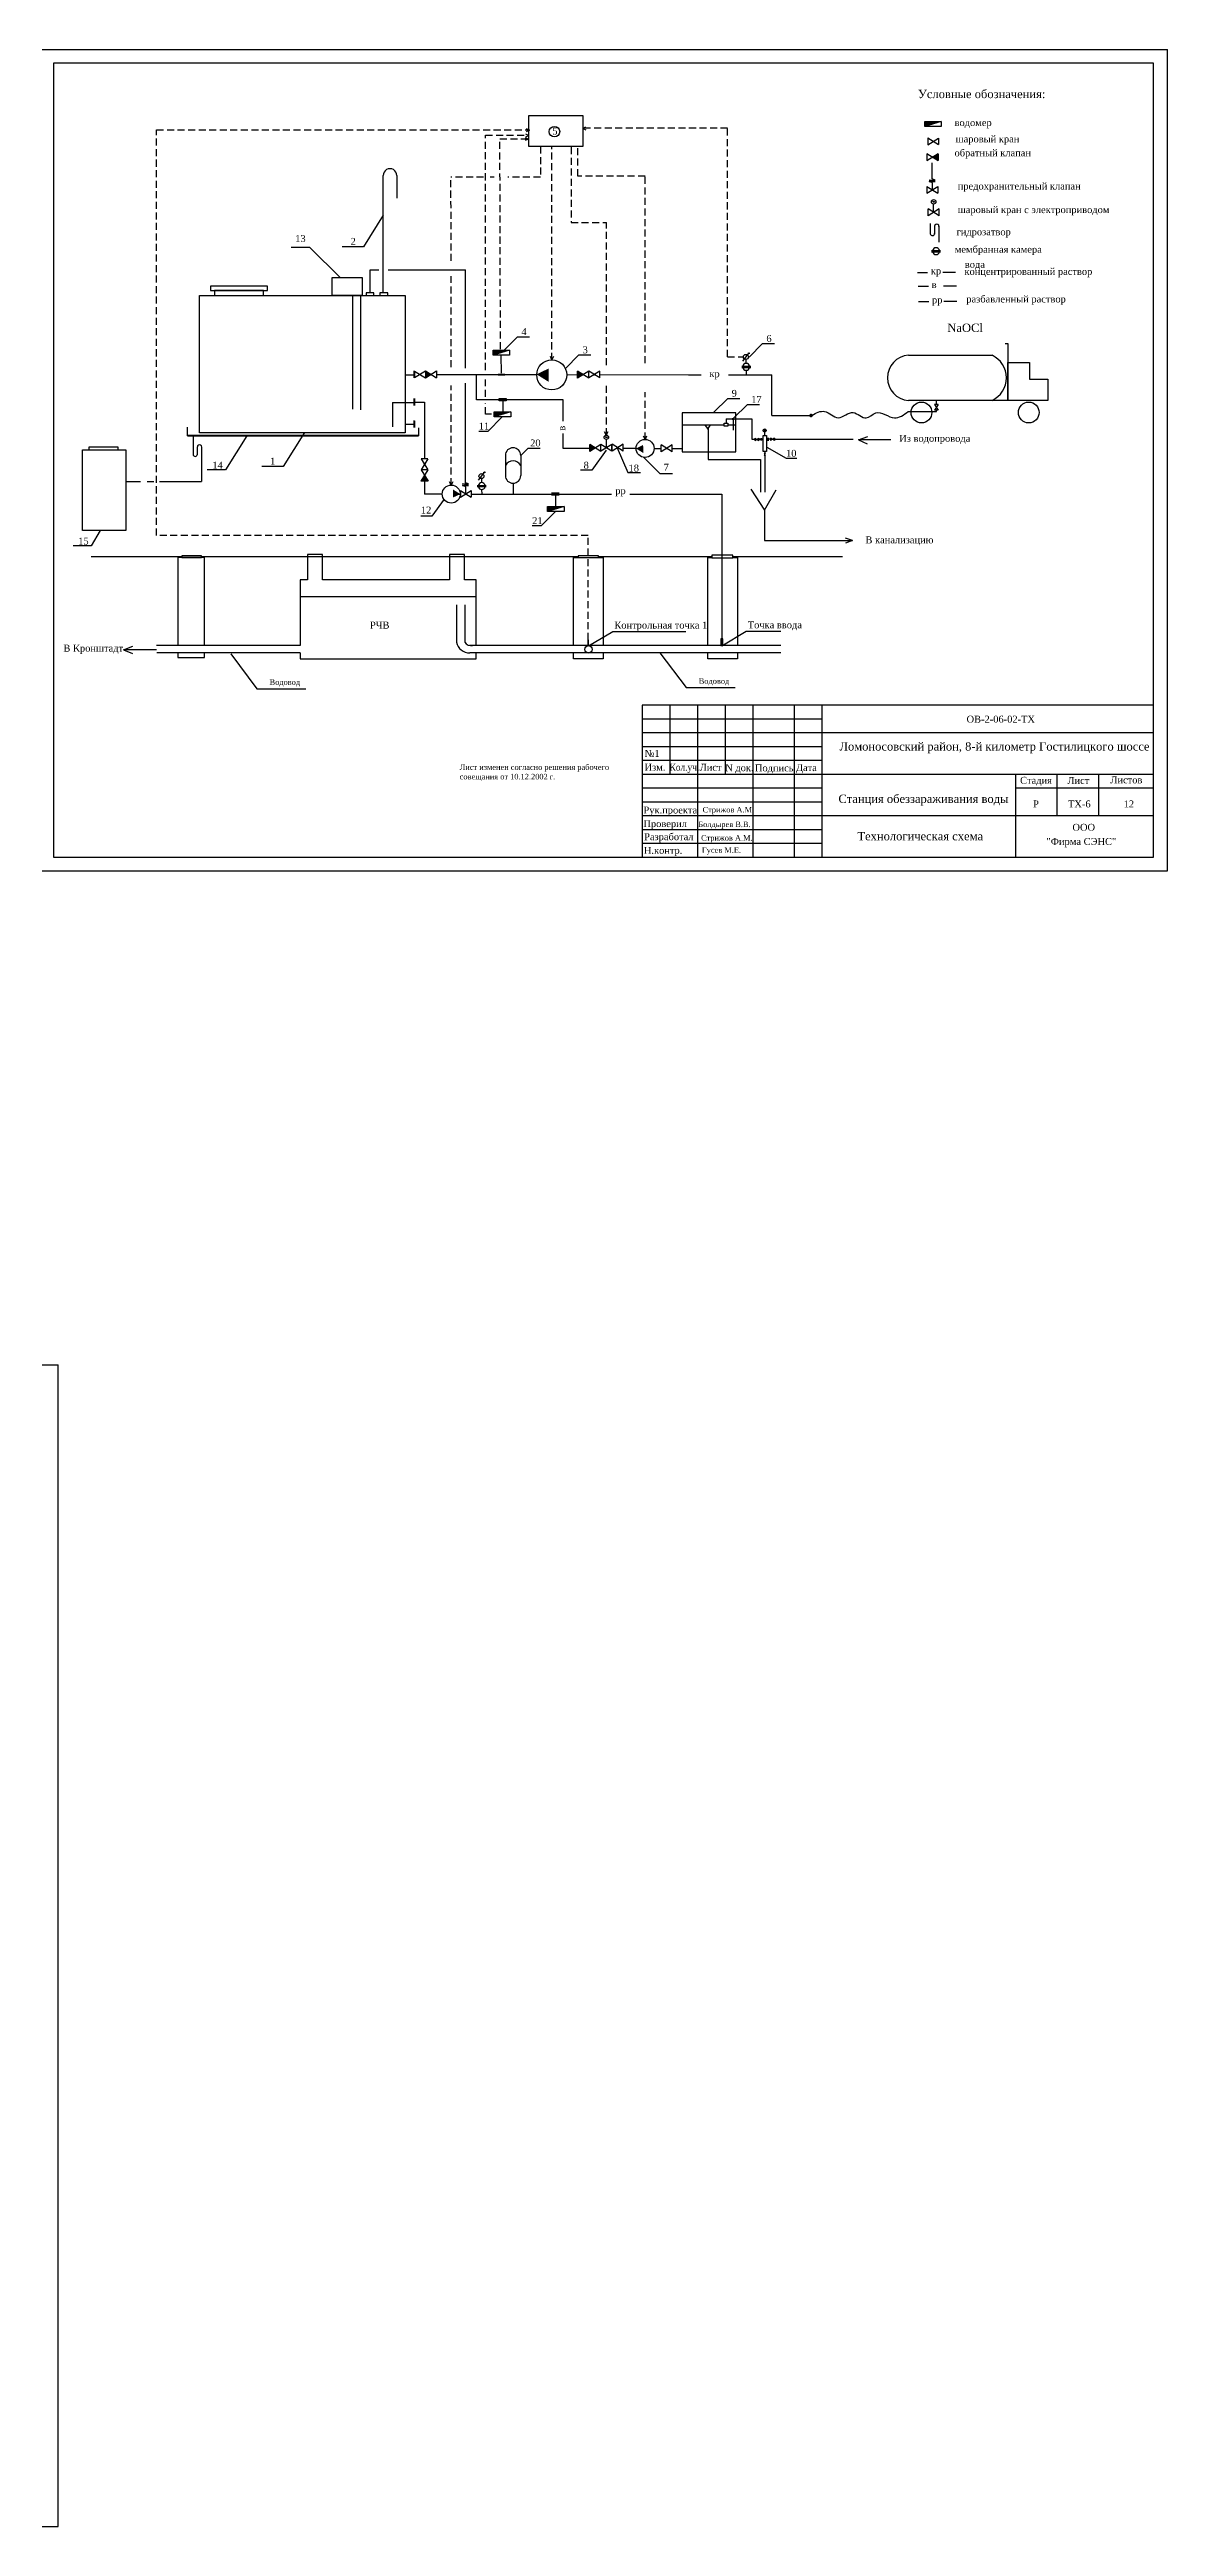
# Model space of a CAD drawing. Header units: millimetres. Extents: x 158645 to 1043550, y -60647 to 236438.
# Drawn here: x 566373 to 606802, y 86887 to 176446 of the extents above; entities that cross this region are included whole.
import ezdxf

# ---------------------------------------------------------------- set-up
doc = ezdxf.new("R2010")
doc.units = ezdxf.units.MM
doc.linetypes.add('DASHED', pattern=[19.05, 12.7, -6.35])
doc.layers.add('опорудование', color=7, linetype='Continuous')
doc.styles.add('CН', font='TIMES.TTF')
doc.styles.add('СН с наклоном', font='TIMES.TTF', dxfattribs={"oblique": 15})
doc.dimstyles.new('СИС', dxfattribs={"dimscale": 0, "dimtxt": 100, "dimasz": 150, "dimexe": 100, "dimexo": 0.625, "dimgap": 100, "dimtad": 1, "dimdsep": 46, "dimtxsty": 'CН', "dimblk": 'OBLIQUE', "dimcen": 2.5, "dimclrd": 3, "dimclre": 3, "dimclrt": 7, "dimadec": 0, "dimazin": 0, "dimtm": 1e-09, "dimtfac": 1, "dimtmove": 0, "dimatfit": 3, "dimldrblk": 'NONE', "dimfxl": 0, "dimtolj": 1, "dimtzin": 0, "dimarcsym": 0})

# ---------------------------------------------------------------- blocks, each defined once
blk = doc.blocks.new('_None')
blk = doc.blocks.new('_Oblique')
at = {"color": 0, "lineweight": -2}
blk.add_line((-0.5, -0.5), (0.5, 0.5), dxfattribs=at)

msp = doc.modelspace()

# ---------------------------------------------------------------- hatches: boundary and pattern name
at = {"layer": 'опорудование', "ltscale": 80}
for color, points in [(7, [(598023.594, 173849.953), (598023.594, 173666.14), (598618.817, 173849.953)]), (7, [(598507.44, 172429.816), (598507.44, 172684.706), (598303.919, 172557.261)]), (1, [(579964.85, 164578.349), (580165.24, 164703.833), (579964.85, 164829.318)]), (7, [(582412.661, 165581.424), (582412.661, 165397.611), (583007.884, 165581.424)]), (7, [(584420.088, 164432.27), (584419.868, 164912.533), (583987.905, 164702.628)]), (7, [(585469.181, 164820.283), (585469.181, 164565.394), (585672.702, 164692.839)]), (7, [(582454.994, 163344.674), (582454.994, 163160.861), (583050.217, 163344.674)]), (7, [(585908.406, 162169.395), (585908.406, 161914.505), (586111.927, 162041.95)]), (7, [(587841.308, 161859.739), (587841.176, 162147.897), (587581.999, 162021.953)]), (7, [(579806.67, 160843.073), (580061.56, 160843.073), (579934.115, 161046.594)]), (7, [(580967.659, 160536.823), (580967.791, 160248.665), (581226.968, 160374.608)]), (7, [(584385.755, 159923.38), (584385.755, 159739.567), (584980.978, 159923.38)])]:
    msp.add_hatch(color=color, dxfattribs=at).paths.add_polyline_path(points)
h = msp.add_hatch(color=7, dxfattribs=at)
h.paths.add_polyline_path([(582587.591, 164669.655), (582587.591, 164657.231), (582839.931, 164657.231), (582839.931, 164669.655)])
h.paths.add_polyline_path([(582839.931, 164727.371), (582839.931, 164739.795), (582587.591, 164739.795), (582587.591, 164727.371)])
h = msp.add_hatch(color=7, dxfattribs=at)
h.paths.add_polyline_path([(582637.746, 163755.85), (582637.746, 163743.426), (582890.086, 163743.426), (582890.086, 163755.85)])
h.paths.add_polyline_path([(582890.086, 163813.566), (582890.086, 163825.99), (582637.746, 163825.99), (582637.746, 163813.566)])
h = msp.add_hatch(color=7, dxfattribs=at)
h.paths.add_polyline_path([(584792.734, 160342.087), (584540.395, 160342.087), (584540.395, 160329.663), (584792.734, 160329.663)])
h.paths.add_polyline_path([(584792.734, 160412.227), (584540.395, 160412.227), (584540.395, 160399.803), (584792.734, 160399.803)])

# ---------------------------------------------------------------- linework, layer by layer
for p, q in [((564802.101, 176446.142), (606802.101, 176446.142)), ((606802.101, 146746.142), (606802.101, 176446.142)), ((606302.101, 175952.764), (566513.905, 175952.764)), ((566513.905, 175952.764), (566513.905, 147246.142)), ((606302.101, 147246.142), (606302.101, 175952.764)), ((587802.101, 152746.142), (587802.101, 147246.142)), ((606302.101, 152746.142), (587802.101, 152746.142)), ((588802.101, 152746.142), (588802.101, 150246.142)), ((589802.101, 152746.142), (589802.101, 147246.142)), ((590802.101, 152746.142), (590802.101, 150246.142)), ((591802.101, 152746.142), (591802.101, 147246.142)), ((593302.101, 152746.142), (593302.101, 147246.142)), ((594302.101, 152746.142), (594302.101, 147246.142)), ((587802.101, 152246.142), (594302.101, 152246.142)), ((587802.101, 151746.142), (606302.101, 151746.142)), ((587802.101, 151246.142), (594302.101, 151246.142)), ((587802.101, 150746.142), (594302.101, 150746.142)), ((587802.101, 150246.142), (606302.101, 150246.142)), ((587802.101, 149746.142), (594302.101, 149746.142)), ((601302.101, 150246.142), (601302.101, 147246.142)), ((601302.101, 149746.142), (606302.101, 149746.142)), ((602802.101, 150246.142), (602802.101, 148746.142)), ((604302.101, 150246.142), (604302.101, 148746.142)), ((587802.101, 149246.142), (594302.101, 149246.142)), ((587802.101, 148746.142), (606302.101, 148746.142)), ((587802.101, 148246.142), (594302.101, 148246.142)), ((566513.905, 147246.142), (606302.101, 147246.142)), ((587802.101, 147746.142), (594302.101, 147746.142)), ((564802.101, 146746.142), (606802.101, 146746.142))]:
    msp.add_line(p, q)
msp.add_arc((606792.101, 146756.142), 10, 270, 0)
at = {"layer": 'опорудование', "color": 7, "ltscale": 80}
for p, q in [((598618.817, 173849.953), (598023.594, 173666.14)), ((598131.028, 173253.64), (598131.028, 173005.353)), ((598131.028, 173253.64), (598517.879, 173011.394)), ((598131.028, 173005.353), (598517.879, 173247.599)), ((598517.879, 173247.599), (598517.879, 173011.394)), ((598103.529, 172679.217), (598103.529, 172430.929)), ((598105.669, 172433.117), (598507.44, 172684.706)), ((598105.669, 172681.405), (598507.44, 172429.816)), ((598294.897, 171770.414), (598294.897, 172349.758)), ((598510.488, 172679.217), (598510.488, 172430.929)), ((578439.906, 167648.194), (578439.906, 171895.417)), ((578938.19, 171895.417), (578938.19, 171077.215)), ((598103.922, 171495.903), (598103.922, 171247.615)), ((598103.922, 171247.615), (598500.421, 171495.903)), ((598103.922, 171495.903), (598500.421, 171247.615)), ((598397.51, 171673.019), (598179.457, 171726.842)), ((598179.457, 171726.842), (598397.51, 171726.842)), ((598302.171, 171624.322), (598182.023, 171673.019)), ((598182.023, 171673.019), (598397.51, 171673.019)), ((598397.51, 171726.842), (598294.897, 171770.414)), ((598302.171, 171371.759), (598302.171, 171624.322)), ((598500.421, 171495.903), (598500.421, 171247.615)), ((598146.875, 170432.175), (598146.875, 170680.463)), ((598543.374, 170680.463), (598146.875, 170432.175)), ((598543.374, 170432.175), (598146.875, 170680.463)), ((598345.124, 170556.319), (598345.124, 170858.705)), ((598543.374, 170432.175), (598543.374, 170680.463)), ((598225.035, 170158.369), (598225.035, 169785.934)), ((598381.379, 170062.256), (598381.379, 169773.92)), ((598537.723, 170062.256), (598537.723, 169481.429)), ((577970.443, 168476.269), (578285.13, 168483.128)), ((577970.443, 167659.049), (577970.443, 168476.269)), ((578623.971, 168478.786), (581418.48, 168476.269)), ((581418.48, 164930.825), (581418.48, 168476.269)), ((597756.681, 168386.877), (598128.212, 168386.877)), ((598269.959, 169175.218), (598597.677, 169175.218)), ((598269.959, 169154.048), (598597.677, 169154.048)), ((598269.959, 169136.396), (598597.677, 169136.396)), ((598676.428, 168396.081), (599141.741, 168396.081)), ((577333.32, 167547.916), (577333.32, 163437.224)), ((577623.639, 167547.916), (577623.639, 163424.614)), ((578439.906, 167548.635), (578439.906, 167550.262)), ((597783.62, 167888.938), (598155.151, 167888.938)), ((598703.368, 167898.142), (599168.681, 167898.142)), ((597797.091, 167337.167), (598168.621, 167337.167)), ((598716.838, 167346.371), (599182.151, 167346.371)), ((579542.411, 164823.947), (579542.411, 164575.659)), ((579576.631, 164582.686), (579964.85, 164825.789)), ((579576.631, 164820.604), (579576.631, 164582.686)), ((579576.631, 164820.604), (579964.85, 164577.501)), ((579964.85, 164578.349), (580368.761, 164831.278)), ((579964.85, 164829.318), (580368.761, 164576.389)), ((579964.85, 164829.318), (579964.85, 164578.349)), ((580368.761, 164831.278), (580368.761, 164576.389)), ((583007.884, 165581.424), (582412.661, 165397.611)), ((582712.512, 164743.677), (582710.273, 165397.611)), ((585469.181, 164565.394), (585469.181, 164820.283)), ((585870.951, 164568.695), (585469.181, 164820.283)), ((585870.951, 164816.982), (585469.181, 164565.394)), ((585873.092, 164570.883), (585873.092, 164819.171)), ((586269.591, 164819.171), (585873.092, 164570.883)), ((586269.591, 164570.883), (585873.092, 164819.171)), ((586269.591, 164570.883), (586269.591, 164819.171)), ((591403.853, 164992.152), (591731.57, 164992.152)), ((591403.853, 164970.981), (591731.57, 164970.981)), ((591403.853, 164953.33), (591731.57, 164953.33)), ((591447.003, 165184.483), (591676.269, 165483.016)), ((591555.489, 165242.385), (591558.581, 165095.169)), ((591562.842, 164838.989), (591565.934, 164691.773)), ((591631.232, 165466.669), (591676.269, 165483.016)), ((591676.269, 165483.016), (591676.269, 165446.22)), ((601818.016, 165135.197), (601818.016, 164531.857)), ((581418.48, 160782.297), (581418.48, 164383.545)), ((601818.016, 164531.857), (602473.935, 164531.857)), ((602473.935, 164531.857), (602473.935, 164303.1)), ((579542.411, 163824.887), (579542.411, 163576.599)), ((579542.411, 163032.255), (579542.411, 162783.968)), ((579568.351, 163824.887), (579568.351, 163576.599)), ((579576.631, 163023.774), (579576.631, 162775.487)), ((583050.217, 163344.674), (582454.994, 163160.861)), ((582763.916, 163743.426), (582763.916, 163344.674)), ((598505.459, 163610.542), (598381.315, 163610.542)), ((598381.315, 163610.542), (598505.459, 163412.292)), ((598505.459, 163610.542), (598381.315, 163412.292)), ((598505.459, 163412.292), (598381.315, 163412.292)), ((585908.406, 161914.505), (585908.406, 162169.395)), ((586310.176, 161917.806), (585908.406, 162169.395)), ((586310.176, 162166.094), (585908.406, 161914.505)), ((586312.317, 161919.994), (586312.317, 162168.282)), ((586708.816, 162168.282), (586312.317, 161919.994)), ((586708.816, 161919.994), (586312.317, 162168.282)), ((586510.566, 162044.138), (586510.566, 162346.524)), ((586712.142, 161919.994), (586712.142, 162168.282)), ((587113.689, 161926.298), (586717.19, 162174.586)), ((587113.689, 162174.586), (586717.19, 161926.298)), ((586717.19, 161926.298), (586717.19, 162174.586)), ((587117.016, 161926.298), (587117.016, 162174.586)), ((588887.727, 162152.438), (588491.228, 161904.151)), ((588887.727, 161904.151), (588491.228, 162152.438)), ((588491.228, 161904.151), (588491.228, 162152.438)), ((588891.053, 161904.151), (588891.053, 162152.438)), ((589249.818, 162878.675), (589949.22, 162878.627)), ((589573.719, 162878.614), (590772.916, 162878.389)), ((590073.765, 162872.071), (590181.014, 162721.909)), ((590181.014, 162721.909), (590271.297, 162872.071)), ((590186.11, 162736.659), (590186.11, 161623.049)), ((590908.531, 162878.364), (591027.04, 162878.341)), ((590943.659, 162878.675), (591198.432, 162878.675)), ((591877.346, 162399.238), (592024.786, 162312.775)), ((591877.346, 162312.775), (592024.786, 162399.238)), ((591877.346, 162399.238), (591877.346, 162312.775)), ((592024.786, 162399.238), (592024.786, 162312.775)), ((592024.786, 162353.221), (592106.222, 162353.221)), ((592087.563, 162385.882), (592129.23, 162385.882)), ((592129.23, 162325.039), (592087.563, 162325.039)), ((592129.23, 162385.882), (592129.23, 162325.039)), ((592129.23, 162353.221), (592175.429, 162353.221)), ((592217.097, 162642.614), (592268.38, 162693.851)), ((592268.38, 162693.851), (592229.918, 162674.637)), ((592229.918, 162674.637), (592268.38, 162690.648)), ((592239.533, 162488.903), (592239.533, 162620.197)), ((592268.38, 162690.648), (592258.765, 162652.22)), ((592343.426, 162353.221), (592297.226, 162353.221)), ((592300.432, 162353.221), (592343.426, 162353.221)), ((592343.426, 162385.882), (592343.426, 162325.039)), ((592385.093, 162385.882), (592343.426, 162385.882)), ((592343.426, 162325.039), (592385.093, 162325.039)), ((592447.87, 162353.221), (592366.434, 162353.221)), ((592447.87, 162399.238), (592447.87, 162312.775)), ((592595.309, 162312.775), (592447.87, 162399.238)), ((592595.309, 162399.238), (592447.87, 162312.775)), ((592516.839, 162353.221), (592526.34, 162353.221)), ((592595.309, 162399.238), (592595.309, 162312.775)), ((595624.79, 162331.442), (595960.808, 162460.564)), ((595624.79, 162344.354), (595947.884, 162344.354)), ((595624.79, 162344.354), (596800.851, 162344.354)), ((595624.79, 162331.442), (595947.884, 162189.409)), ((580058.259, 161244.843), (579806.67, 160843.073)), ((580056.07, 161643.483), (579807.783, 161643.483)), ((579807.783, 161643.483), (580056.07, 161246.984)), ((580056.07, 161643.483), (579807.783, 161246.984)), ((580056.07, 161246.984), (579807.783, 161246.984)), ((579809.971, 161244.843), (580061.56, 160843.073)), ((582857.639, 161770.361), (582857.639, 161041.401)), ((583412.605, 161770.361), (583412.605, 161041.401)), ((590186.11, 161623.049), (592083.456, 161623.049)), ((592083.456, 161623.049), (592083.456, 160437.383)), ((592259.153, 161842.825), (592215.921, 161842.825)), ((592215.921, 161842.825), (592259.153, 161769.105)), ((592259.153, 161842.825), (592215.921, 161769.105)), ((592259.153, 161769.105), (592215.921, 161769.105)), ((592237.93, 161912.486), (592237.93, 161842.825)), ((592237.93, 161806.636), (592237.93, 161805.294)), ((592237.93, 161769.105), (592237.93, 160446.536)), ((580061.56, 160843.073), (579806.67, 160843.073)), ((581237.153, 160265.54), (581624.004, 160507.786)), ((581237.153, 160501.744), (581624.004, 160259.498)), ((581237.153, 160501.744), (581237.153, 160265.54)), ((581303.041, 160738.725), (581521.093, 160738.725)), ((581521.093, 160684.902), (581303.041, 160738.725)), ((581305.606, 160684.902), (581521.093, 160684.902)), ((581425.755, 160636.205), (581305.606, 160684.902)), ((581521.093, 160738.725), (581418.48, 160782.297)), ((581425.755, 160383.642), (581425.755, 160636.205)), ((581624.004, 160507.786), (581624.004, 160259.498)), ((581839.485, 160682.624), (582167.202, 160682.624)), ((581839.485, 160661.454), (582167.202, 160661.454)), ((581839.485, 160643.802), (582167.202, 160643.802)), ((581882.635, 160874.956), (582111.901, 161173.489)), ((581991.121, 160932.857), (581994.213, 160785.642)), ((581998.474, 160529.462), (582001.566, 160382.246)), ((582066.864, 161157.142), (582111.901, 161173.489)), ((582111.901, 161173.489), (582111.901, 161136.693)), ((583135.122, 160763.918), (583135.122, 160372.719)), ((591728.85, 160550.835), (592223.344, 159793.823)), ((592223.344, 159793.823), (592654.032, 160526.929)), ((584980.978, 159923.38), (584385.755, 159739.567)), ((592223.344, 159793.823), (592223.344, 158694.164)), ((592223.344, 158694.164), (595405.651, 158694.164)), ((595405.651, 158694.164), (595158.404, 158781.818)), ((595405.651, 158694.164), (595158.404, 158598.542)), ((571156.858, 158108.511), (567879.154, 158108.511)), ((585488.336, 158108.511), (571864.791, 158108.511)), ((590319.524, 158108.511), (586223.41, 158108.511)), ((595046.453, 158108.511), (591088.235, 158108.511)), ((575442.029, 156664.666), (581806.251, 156664.666)), ((581086.729, 156371.041), (581086.729, 155014.289)), ((581390.752, 156371.041), (581390.752, 155014.289)), ((569046.238, 154745.696), (569382.255, 154874.817)), ((569046.238, 154745.696), (569369.332, 154603.662)), ((569065.414, 154747.113), (570241.475, 154747.113)), ((575436.872, 154897.478), (570241.837, 154897.478)), ((575436.872, 154627.802), (570253.342, 154627.802)), ((592819.625, 154897.478), (581563.032, 154897.478)), ((592819.625, 154627.802), (581573.166, 154627.802))]:
    msp.add_line(p, q, dxfattribs=at)
at = {"layer": 'опорудование', "color": 3, "linetype": 'DASHED', "ltscale": 20}
for p, q in [((570242.656, 173541.019), (583698.941, 173541.019)), ((570242.656, 158875.555), (570242.656, 173541.019)), ((582139.951, 173348.793), (583687.11, 173348.793)), ((582139.951, 172098.239), (582139.951, 173348.793)), ((582680.875, 165616.381), (582660.275, 173217.502)), ((582660.275, 173217.502), (583665.597, 173217.502)), ((583575.748, 173265.246), (583694.225, 173208.253)), ((583694.225, 173208.253), (583575.748, 173151.259)), ((583587.152, 173392.821), (583705.629, 173335.827)), ((583705.629, 173335.827), (583587.152, 173278.833)), ((583609.092, 173588.763), (583727.569, 173531.769)), ((583727.569, 173531.769), (583609.092, 173474.776)), ((584129.148, 172940.135), (584129.148, 171831.608)), ((584542.531, 165225.246), (584542.531, 172940.135)), ((585234.904, 172912.528), (585234.904, 170196.749)), ((585474.633, 171866.771), (585474.633, 172940.135)), ((585657.247, 173595.888), (585763.487, 173648.96)), ((585657.247, 173591.465), (585763.487, 173547.238)), ((590895.517, 173597.454), (585666.775, 173597.454)), ((590895.517, 165333.848), (590895.517, 173597.454)), ((582139.951, 164858.575), (582139.951, 172098.239)), ((580893.122, 168803.725), (580890.857, 171831.608)), ((582069.701, 171831.608), (580890.857, 171831.608)), ((582453.406, 171831.608), (582303.832, 171831.608)), ((584129.148, 171831.608), (582942.377, 171831.608)), ((587909.784, 171866.771), (585474.633, 171866.771)), ((587909.784, 165110.3), (587909.784, 171866.771)), ((585234.904, 170196.749), (586510.46, 170196.749)), ((586510.46, 165027.922), (586510.46, 170196.749)), ((580895.997, 164960.054), (580893.536, 168249.697)), ((584541.95, 165227.218), (584484.956, 165345.695)), ((584598.943, 165345.695), (584541.95, 165227.218)), ((590895.517, 165333.848), (591459.409, 165333.848)), ((580899.183, 160699.951), (580896.489, 164302.139)), ((582139.951, 163889.675), (582139.951, 164520.601)), ((586510.46, 162507.052), (586510.46, 164328.397)), ((587909.784, 162348.218), (587909.784, 164057.297)), ((582139.951, 163258.75), (582139.951, 163643.668)), ((582736.104, 163258.75), (582139.951, 163258.75)), ((586505.462, 162510.142), (586448.468, 162628.619)), ((586562.455, 162628.619), (586505.462, 162510.142)), ((587909.973, 162347.147), (587852.98, 162465.625)), ((587966.967, 162465.625), (587909.973, 162347.147)), ((580898.829, 160698.342), (580841.836, 160816.819)), ((580955.823, 160816.819), (580898.829, 160698.342)), ((584666.564, 160342.087), (584666.564, 160342.087)), ((585853.451, 158875.555), (570242.656, 158875.555)), ((585853.451, 155103.715), (585853.451, 158875.555))]:
    msp.add_line(p, q, dxfattribs=at)
at = {"layer": 'опорудование', "color": 1, "ltscale": 80}
for p, q in [((579238.42, 164687.98), (579539.325, 164687.473)), ((580367.42, 164697.374), (583171.618, 164697.374)), ((583013.516, 164697.374), (583991.419, 164697.374)), ((585077.22, 164682.24), (585679.945, 164697.374)), ((586058.5, 164686.986), (586084.183, 164686.986)), ((586067.593, 164697.374), (586075.089, 164697.374)), ((586269.591, 164697.374), (589708.752, 164686.986)), ((589482.414, 164686.986), (589935.09, 164686.986)), ((590932.589, 164686.986), (592497.704, 164686.986)), ((592497.704, 163213.776), (592497.704, 164686.986)), ((578772.392, 163688.919), (578772.392, 162807.992)), ((578772.392, 163688.919), (579539.325, 163688.413)), ((579568.351, 163700.743), (579934.491, 163700.743)), ((579934.491, 163700.743), (579934.491, 161643.483)), ((592497.704, 163213.776), (593894.092, 163213.776)), ((597419.884, 163360.62), (598446.096, 163360.62)), ((598446.096, 163610.542), (598446.124, 163762.808)), ((598446.096, 163507.091), (598446.096, 163515.743)), ((598446.096, 163360.62), (598446.096, 163412.292)), ((579240.177, 162896.288), (579539.325, 162895.781)), ((579934.115, 160843.073), (579930.935, 160374.148)), ((580573.379, 160374.148), (579930.935, 160374.148)), ((581062.084, 160372.719), (581237.153, 160372.719)), ((581408.311, 160372.719), (581443.198, 160372.719)), ((581624.004, 160372.719), (586691.501, 160372.719)), ((587358.852, 160372.719), (590687.743, 160372.719)), ((590687.743, 160372.719), (590687.743, 154890.963))]:
    msp.add_line(p, q, dxfattribs=at)
at = {"layer": 'опорудование', "color": 5, "ltscale": 80}
for p, q in [((581808.176, 163780.234), (581808.176, 164698.7)), ((583050.217, 163780.234), (581808.176, 163780.234)), ((584944.042, 163780.234), (583050.217, 163780.234)), ((584944.042, 163143.236), (584944.042, 163780.234)), ((584944.042, 163012.834), (584944.042, 163203.68)), ((590840.793, 163092.915), (591770.522, 163092.915)), ((590840.793, 163092.915), (590840.793, 162932.532)), ((591095.983, 163092.915), (591095.983, 162688.117)), ((591770.522, 163092.915), (591770.522, 162353.221)), ((571356.838, 162474.425), (571356.838, 162790.968)), ((579719.021, 162764.589), (579719.021, 162474.425)), ((584944.042, 162023.338), (584944.042, 162564.915)), ((591770.522, 162353.221), (591877.346, 162353.221)), ((592595.309, 162353.221), (595430.934, 162353.221)), ((585898.269, 162023.338), (584944.042, 162023.338)), ((586057.017, 162022.414), (585717.605, 162022.414)), ((587583.981, 162022.414), (587121.391, 162025.587)), ((588235.588, 162022.414), (588491.228, 162022.414)), ((588680.087, 162022.414), (588698.868, 162022.414)), ((588891.053, 162022.414), (589249.818, 162022.414))]:
    msp.add_line(p, q, dxfattribs=at)
at = {"layer": 'опорудование', "color": 5, "lineweight": 50, "ltscale": 80}
msp.add_line((579719.021, 162474.425), (571356.838, 162474.425), dxfattribs=at)
at = {"layer": 'опорудование', "color": 4, "ltscale": 80}
for p, q in [((571561.648, 162478.133), (571561.648, 162177.784)), ((571561.648, 162177.784), (571561.648, 161805.349)), ((571717.992, 162081.671), (571717.992, 161793.335)), ((571874.336, 162081.671), (571874.336, 161781.321)), ((571874.336, 161781.321), (571874.336, 160824.314)), ((569129.558, 160824.314), (569661.063, 160824.314)), ((569901.097, 160824.314), (570141.131, 160824.314)), ((570346.872, 160824.314), (571307.007, 160824.314)), ((571307.007, 160824.314), (571874.336, 160824.314))]:
    msp.add_line(p, q, dxfattribs=at)
at = {"layer": 'опорудование', "color": 3, "ltscale": 80}
msp.add_line((584666.564, 160329.663), (584666.564, 159923.38), dxfattribs=at)
at = {"layer": 'опорудование'}
for p, q in [((478839.262, 128887.163), (566689.262, 128887.163)), ((566689.262, 86887.163), (566689.262, 128887.163)), ((478839.262, 86887.163), (566689.262, 86887.163))]:
    msp.add_line(p, q, dxfattribs=at)
at = {"layer": 'опорудование', "color": 7, "ltscale": 80}
for points in [[(583708.133, 174063.858), (585664.19, 174063.858), (585664.19, 172940.135), (583708.133, 172940.135)], [(598618.817, 173666.14), (598023.594, 173666.14), (598023.594, 173849.953), (598618.817, 173849.953)], [(571790.974, 167550.262), (579238.42, 167550.262), (579238.42, 162589.757), (571790.974, 162589.757)], [(572188.638, 167729.478), (574255.062, 167729.478), (574255.062, 167890.543), (572188.638, 167890.543)], [(572335.939, 167550.262), (574108.507, 167550.262), (574108.507, 167729.478), (572335.939, 167729.478)], [(577673.687, 167558.408), (576594.002, 167558.408), (576594.002, 168209.27), (577673.687, 168209.27)], [(577821.355, 167548.635), (578106.103, 167548.635), (578106.103, 167648.194), (577821.355, 167648.194)], [(578319.665, 167548.635), (578604.414, 167548.635), (578604.414, 167648.194), (578319.665, 167648.194)], [(583007.884, 165397.611), (582412.661, 165397.611), (582412.661, 165581.424), (583007.884, 165581.424)], [(583050.217, 163160.861), (582454.994, 163160.861), (582454.994, 163344.674), (583050.217, 163344.674)], [(582637.746, 163825.99), (582890.086, 163825.99), (582890.086, 163813.566), (582637.746, 163813.566)], [(582637.746, 163755.85), (582890.086, 163755.85), (582890.086, 163743.426), (582637.746, 163743.426)], [(591058.45, 163110.865), (591133.428, 163110.865), (591133.428, 163068.073), (591058.45, 163068.073)], [(590772.916, 162932.532), (590908.531, 162932.532), (590908.531, 162829.102), (590772.916, 162829.102)], [(592175.429, 162485.7), (592300.432, 162485.7), (592300.432, 161912.486), (592175.429, 161912.486)], [(567564.971, 161972.809), (569128.934, 161972.809), (569128.934, 159056.418), (567564.971, 159056.418)], [(567804.688, 162082.651), (568842.78, 162082.651), (568842.78, 161955.297), (567804.688, 161955.297)], [(584540.395, 160412.227), (584792.734, 160412.227), (584792.734, 160399.803), (584540.395, 160399.803)], [(584540.395, 160342.087), (584792.734, 160342.087), (584792.734, 160329.663), (584540.395, 160329.663)], [(584980.978, 159739.567), (584385.755, 159739.567), (584385.755, 159923.38), (584980.978, 159923.38)], [(571156.858, 158080.572), (571864.791, 158080.572), (571864.791, 158144.548), (571156.858, 158144.548)], [(585488.336, 158074.644), (586223.41, 158074.644), (586223.41, 158139.85), (585488.336, 158139.85)], [(590319.524, 158072.397), (591088.235, 158072.397), (591088.235, 158163.163), (590319.524, 158163.163)], [(585837.397, 154900.548), (585869.505, 154900.548), (585869.505, 155103.715), (585837.397, 155103.715)], [(590653.686, 154899.047), (590726.506, 154899.047), (590726.506, 155141.563), (590653.686, 155141.563)]]:
    msp.add_lwpolyline(points, close=True, dxfattribs=at)
for points in [[(598302.273, 170937.866), (598334.381, 170965.745), (598354.257, 170930.61), (598395.212, 170953.779)], [(600933.388, 165822.863), (601034.796, 165822.863), (601034.796, 163759.865), (597468.233, 163759.865)], [(597434.358, 165391.895), (600458.471, 165391.895)], [(602473.935, 164521.459), (602473.935, 163759.865), (601034.796, 163759.865), (601034.796, 165135.197), (601818.016, 165135.197)], [(589700.662, 163313.257), (589249.818, 163313.257), (589249.818, 161894.811), (591198.159, 161894.811), (591198.159, 163313.257), (589573.719, 163313.257)], [(600458.471, 163759.865), (597434.358, 163759.865)], [(586467.715, 162425.685), (586499.822, 162453.564), (586519.699, 162418.429), (586560.653, 162441.598)], [(571981.915, 154897.478), (571981.915, 158079.656), (571010.208, 158079.656), (571010.208, 154897.478)], [(576246.628, 157270.627), (576246.628, 158187.527), (575706.79, 158187.527), (575706.79, 157270.627)], [(581375.079, 157270.627), (581375.079, 158187.527), (580835.242, 158187.527), (580835.242, 157270.627)], [(585315.89, 154897.478), (585315.89, 158079.656), (586395.565, 158079.656), (586395.565, 154897.478)], [(590174.423, 154897.478), (590174.423, 158079.656), (590319.524, 158079.656)], [(591088.235, 158079.656), (591254.098, 158079.656), (591254.098, 154897.478)], [(575706.79, 157270.627), (575436.872, 157270.627), (575436.872, 154897.478)], [(580835.242, 157270.627), (576246.628, 157270.627)], [(581806.949, 154897.478), (581806.949, 157270.627), (581375.079, 157270.627)], [(571010.208, 154627.802), (571010.208, 154465.997), (571981.915, 154465.997), (571981.915, 154627.802)], [(575436.872, 154627.802), (575436.872, 154412.061), (581806.949, 154412.061), (581806.949, 154627.802)], [(586395.565, 154627.802), (586395.565, 154412.061), (585315.89, 154412.061), (585315.89, 154627.802)], [(591254.098, 154627.802), (591254.098, 154412.061), (590174.423, 154412.061), (590174.423, 154627.802)]]:
    msp.add_lwpolyline(points, dxfattribs=at)
at = {"layer": 'опорудование', "color": 1, "ltscale": 80}
for points in [[(593894.458, 163266.921), (593927.266, 163266.921), (593927.266, 163168.597), (593894.458, 163168.597)], [(593927.266, 163242.337), (593939.572, 163242.337), (593939.572, 163193.18), (593927.266, 163193.18)]]:
    msp.add_lwpolyline(points, close=True, dxfattribs=at)
at = {"layer": 'опорудование', "color": 7, "ltscale": 80}
for centre, radius in [((584631.89, 173476.876), 190.483), ((598345.192, 170939.394), 80.689), ((584534.214, 164682.24), 543.006), ((591557.533, 165331.709), 89.98), ((597906.232, 163322.26), 375.427), ((601785.652, 163322.26), 375.427), ((586510.634, 162427.213), 80.689), ((587909.784, 162022.414), 325.804), ((592236.328, 162671.434), 54.439), ((580899.183, 160374.148), 325.804), ((581993.165, 161022.182), 89.98), ((585863.702, 154759.097), 134.465)]:
    msp.add_circle(centre, radius, dxfattribs=at)
for centre, radius, start, end in [((578687.695, 171892.988), 245.602, 359.05681014, 180.43240235), ((598304.041, 169795.142), 78.386, 185.7151375, 3.42452487), ((598432.056, 169155.525), 125.086, 9.05794922, 170.94205078), ((598460.437, 170055.79), 78.15, 357.7108552, 180), ((598432.056, 169155.525), 125.086, 188.79666326, 351.20333674), ((591565.949, 164972.459), 125.086, 188.79666326, 351.20333674), ((591565.949, 164972.459), 125.086, 9.05794922, 170.94205078), ((597491.217, 164575.88), 817.993, 93.98583535, 266.01416465), ((600074.819, 164575.88), 901.703, 295.18068753, 64.81931247), ((583135.122, 161770.361), 277.483, 0, 180), ((583135.122, 161255.142), 315.783, 28.51241487, 151.48758513), ((582001.581, 160662.932), 125.086, 188.79666326, 351.20333674), ((582001.581, 160662.932), 125.086, 9.05794922, 170.94205078), ((583135.122, 161041.401), 277.483, 180, 0), ((581572.647, 155126.51), 498.708, 193.00419848, 270.0595928), ((581618.77, 155162.187), 270.514, 212.55194109, 281.890574)]:
    msp.add_arc(centre, radius, start, end, dxfattribs=at)
at = {"layer": 'опорудование', "color": 4, "ltscale": 80}
for centre, radius, start, end in [((571797.05, 162075.205), 78.15, 357.7108552, 180), ((571640.654, 161814.557), 78.386, 185.7151375, 3.42452487)]:
    msp.add_arc(centre, radius, start, end, dxfattribs=at)
at = {"layer": 'опорудование', "color": 1, "ltscale": 80}
msp.add_spline([(593939.572, 163217.759), (594402.552, 163360.62), (594895.157, 163135.032), (595439.124, 163319.602), (595911.236, 163124.762), (596249.905, 163309.353), (596927.279, 163124.762), (597419.884, 163360.62)], degree=3, dxfattribs=at)

# ---------------------------------------------------------------- texts
for s, height, style, p in [('ОВ-2-06-02-ТХ', 250, 'CН', (599536.511, 152108.791)), ('Ломоносовский район, 8-й километр Гостилицкого шоссе', 300, 'СН с наклоном', (594940.642, 151099.719)), ('№1', 250, 'CН', (587890.677, 150872.093)), ('Изм.', 250, 'CН', (587890.677, 150372.093)), ('Лист', 250, 'CН', (589885.417, 150369.773)), ('N док.', 250, 'CН', (590808.153, 150353.421)), ('Подпись', 250, 'CН', (591881.251, 150346.436)), ('Дата', 250, 'CН', (593364.525, 150356.511)), ('Стадия', 250, 'CН', (601470.987, 149899.005)), ('Лист', 250, 'CН', (603185.308, 149891.426)), ('Листов', 250, 'CН', (604736.396, 149915.107)), ('Рук.проекта', 250, 'CН', (587852.662, 148824.188)), ('Стрижов А.М.', 200, 'CН', (589991.129, 148860.635)), ('Cтанция обеззараживания воды', 300, 'CН', (594903.882, 149205.369)), ('Р', 250, 'CН', (601941.667, 149044.168)), ('ТХ-6', 250, 'CН', (603205.67, 149044.168)), ('12', 250, 'CН', (605216.561, 149044.168)), ('Проверил', 250, 'CН', (587848.388, 148332.23)), ('Разработал', 250, 'CН', (587875.742, 147858.488)), ('Болдырев В.В.', 200, 'CН', (589836.123, 148332.23)), ('Стрижов А.М.', 200, 'CН', (589936.421, 147840.267)), ('Технологическая схема', 300, 'CН', (595589.622, 147854.393)), ('"Фирма СЭНС"', 250, 'CН', (602425.53, 147686.998)), ('ООО', 250, 'CН', (603365.7, 148200.309)), ('Н.контр.', 250, 'CН', (587866.624, 147366.524)), ('Гусев М.Е.', 200, 'CН', (589963.775, 147402.966))]:
    msp.add_text(s, height=height, dxfattribs=dict(style=style)).set_placement(p)
at = {"style": 'CН', "width": 0.9}
msp.add_text('Кол.уч.', height=250, dxfattribs=at).set_placement((588795.187, 150372.093))
at = {"layer": 'опорудование', "color": 7, "ltscale": 80, "style": 'CН'}
for s, height, p in [('Условные обозначения:', 300, (597780.353, 174689.784)), ('водомер', 250, (599102.057, 173680.207)), ('5', 250, (584554.257, 173372.528)), ('обратный клапан', 250, (599101.182, 172585.772)), ('шаровый кран', 250, (599139.958, 173089.409)), ('предохранительный клапан', 250, (599217.51, 171384.793)), ('шаровый кран с электроприводом', 250, (599217.51, 170532.486)), ('13', 250, (575257.103, 169487.655)), ('2', 250, (577260.41, 169386.061)), ('мембранная камера', 250, (599109.641, 169098.275)), ('гидрозатвор', 250, (599172.851, 169729.47)), ('кр', 250, (598246.474, 168319.188)), ('концентрированный раствор', 250, (599459.9, 168296.857)), ('вода', 250, (599473.37, 168552.508)), ('в', 250, (598273.413, 167821.249)), ('разбавленный раствор', 250, (599527.25, 167300.978)), ('рр', 250, (598286.883, 167269.478)), ('4', 250, (583439.143, 166120.506)), ('3', 250, (585653.779, 165464.201)), ('6', 250, (592296.996, 165875)), ('NaOCl', 300, (598842.636, 166235.718)), ('9', 250, (591040.796, 163890.231)), ('17', 250, (591748.848, 163671.981)), ('11', 250, (581895.199, 162706.906)), ('20', 250, (583754.402, 162095.871)), ('Из водопровода', 250, (597101.985, 162262.943)), ('14', 250, (572260.412, 161292.828)), ('1', 250, (574345.636, 161438.642)), ('8', 250, (585687.174, 161291.87)), ('18', 250, (587312.141, 161188.535)), ('7', 250, (588583.915, 161219.383)), ('10', 250, (593007.792, 161721.649)), ('рр', 250, (586832.897, 160370.393)), ('12', 250, (579803.119, 159669.469)), ('21', 250, (583825.961, 159285.611)), ('15', 250, (567409.201, 158547.71)), ('В канализацию', 250, (595879.378, 158591.456)), ('РЧВ', 250, (577959.41, 155509.971)), ('Контрольная точка 1', 250, (586798.918, 155509.971)), ('Точка ввода', 250, (591623.258, 155519.592)), ('В Кронштадт', 250, (566874.824, 154677.197)), ('Водовод', 200, (574330.949, 153473.14)), ('Водовод', 200, (589850.698, 153512.495)), ('Лист изменен согласно решения рабочего', 200, (581205.754, 150399.521)), ('совещания от 10.12.2002 г.', 200, (581205.754, 150057.1))]:
    msp.add_text(s, height=height, dxfattribs=at).set_placement(p)
for s, rotation, p in [('кр', 359.07584153, (590235.158, 164603.383)), ('в', 90, (585023.254, 162666.407))]:
    msp.add_text(s, height=250, rotation=rotation, dxfattribs=at).set_placement(p)

# ---------------------------------------------------------------- leaders
at = {"layer": 'опорудование', "color": 7, "ltscale": 80}
for points in [[(578440.711, 170455.815), (577731.833, 169312.703), (576959.544, 169312.703)], [(576895.283, 168188.443), (575791.892, 169290.694), (575107.028, 169290.694)], [(582811.986, 165573.484), (583299.156, 166060.216), (583734.802, 166060.216)], [(591669.84, 165327.978), (592157.01, 165814.71), (592592.655, 165814.71)], [(585026.623, 164917.179), (585513.793, 165403.912), (585949.438, 165403.912)], [(582744.192, 163165.87), (582217.904, 162639.951), (581897.543, 162639.951)], [(590400.624, 163330.206), (590900.81, 163829.942), (591336.455, 163829.942)], [(591108.676, 163111.956), (591608.862, 163611.692), (592044.507, 163611.692)], [(573504.122, 162482.797), (572731.834, 161248.246), (572073.516, 161247.763)], [(575589.346, 162599.835), (574817.058, 161365.284), (574044.77, 161365.284)], [(583412.605, 161770.361), (583677.388, 162034.835), (584116.367, 162034.835)], [(586508.357, 161955.46), (585979.254, 161238.024), (585577.681, 161238.024)], [(586895.094, 162044.489), (587286.61, 161158.21), (587749.63, 161158.21)], [(587858.183, 161705.185), (588444.688, 161119.218), (588897.129, 161119.218)], [(592313.193, 162069.823), (593008.718, 161669.009), (593398.632, 161669.009)], [(580648.76, 160183.665), (580200.79, 159575.409), (579799.216, 159575.409)], [(584674.953, 159744.575), (584148.665, 159218.657), (583828.305, 159218.657)], [(568200.285, 159056.595), (567880.623, 158503.128), (567222.305, 158502.644)], [(585861.709, 154881.342), (586743.642, 155406.793), (589382.606, 155406.793)], [(590686.05, 154890.963), (591567.982, 155416.414), (592822.107, 155416.414)], [(572929.138, 154596.157), (573874.504, 153336.802), (575647.064, 153336.802)], [(588448.887, 154635.512), (589394.253, 153376.157), (591166.813, 153376.157)]]:
    msp.add_leader(points, dimstyle='СИС', override={"dimgap": 100, "dimtad": 0}, dxfattribs=at)

doc.saveas('drawing.dxf')
